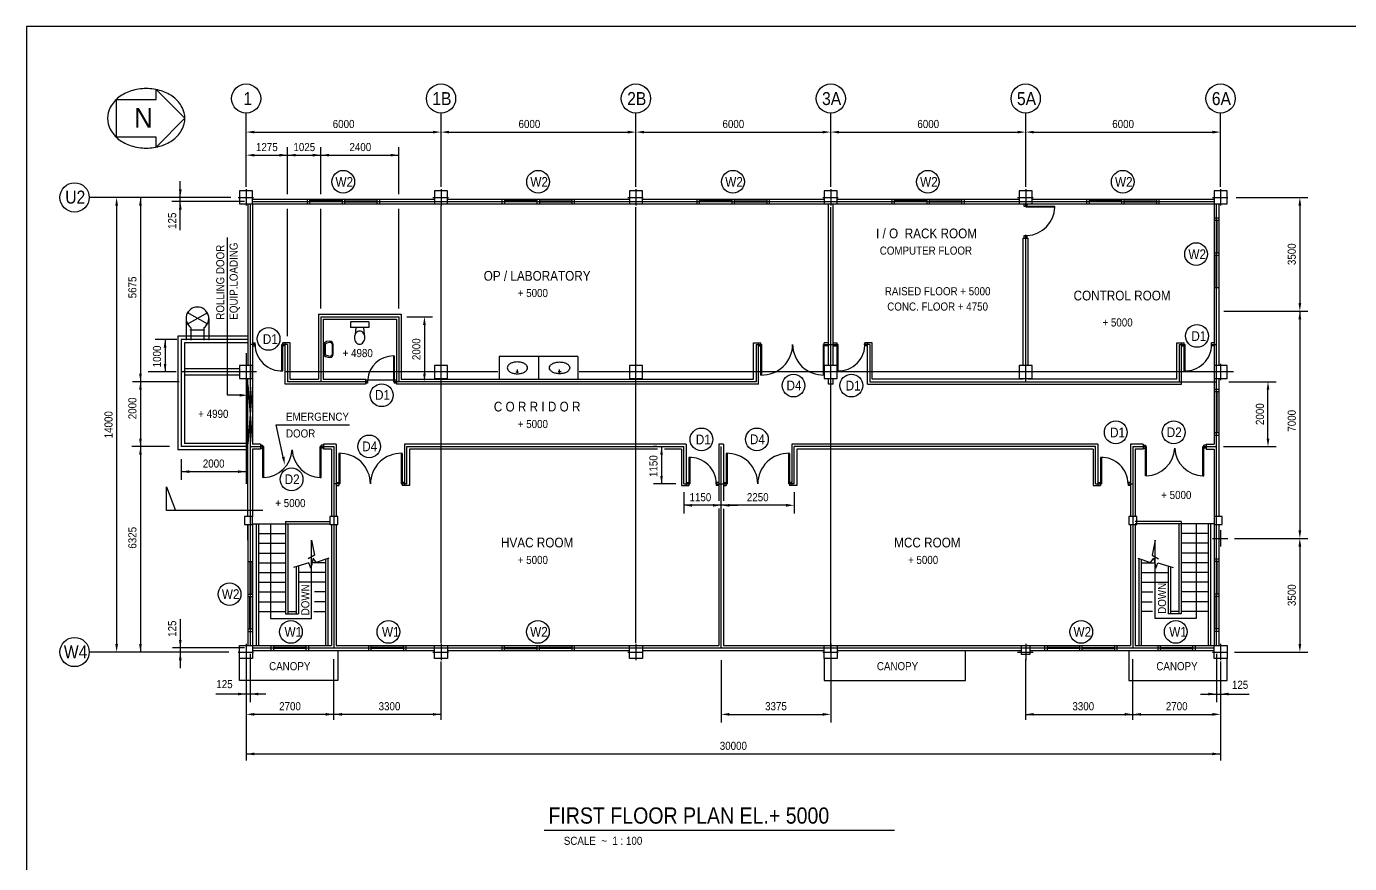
# Model space of a CAD drawing. Extents: x 300 to 83919, y 300 to 58945.
# Drawn here: x 300 to 41035, y 33169 to 58945 of the extents above; entities that cross this region are included whole.
import ezdxf
from ezdxf.enums import TextEntityAlignment as Align

# ---------------------------------------------------------------- set-up
doc = ezdxf.new("R2010")
doc.units = 0
doc.header["$LTSCALE"] = 1000
for name, pattern in [('CENTER', [0]), ('CENTER2', [0]), ('HIDDEN', [0]), ('PHANTOM', [0])]:
    doc.linetypes.add(name, pattern=pattern)
doc.layers.get('0').update_dxf_attribs({"linetype": 'CONTINUOUS'})
for name, color, linetype in [('AS', 6, 'CENTER'), ('COL', 4, 'CONTINUOUS'), ('DIM', 2, 'CONTINUOUS'), ('FORM', 1, 'CONTINUOUS')]:
    doc.layers.add(name, color=color, linetype=linetype)

msp = doc.modelspace()

# ---------------------------------------------------------------- linework, layer by layer
at = {"color": 0}
for p, q in [((6593, 53681), (2232, 53681)), ((7114, 53481), (7114, 48506)), ((7264, 53631), (12864, 53631)), ((7264, 53481), (7264, 46081)), ((7264, 53481), (12864, 53481)), ((8951, 53481), (8951, 53631)), ((9026, 53481), (9026, 53631)), ((10026, 53571), (9026, 53571)), ((10026, 53541), (9026, 53541)), ((10026, 53481), (10026, 53631)), ((10101, 53481), (10101, 53631)), ((10101, 53571), (11101, 53571)), ((10101, 53541), (11101, 53541)), ((11101, 53481), (11101, 53631)), ((11176, 53481), (11176, 53631)), ((13264, 53631), (18864, 53631)), ((13264, 53481), (18864, 53481)), ((14951, 53481), (14951, 53631)), ((15026, 53481), (15026, 53631)), ((16026, 53571), (15026, 53571)), ((16026, 53541), (15026, 53541)), ((16026, 53481), (16026, 53631)), ((16101, 53481), (16101, 53631)), ((16101, 53571), (17101, 53571)), ((16101, 53541), (17101, 53541)), ((17101, 53481), (17101, 53631)), ((17176, 53481), (17176, 53631)), ((19264, 53631), (24864, 53631)), ((19264, 53481), (24864, 53481)), ((20951, 53481), (20951, 53631)), ((21026, 53481), (21026, 53631)), ((22026, 53571), (21026, 53571)), ((22026, 53541), (21026, 53541)), ((22026, 53481), (22026, 53631)), ((22101, 53481), (22101, 53631)), ((22101, 53571), (23101, 53571)), ((22101, 53541), (23101, 53541)), ((23101, 53481), (23101, 53631)), ((23176, 53481), (23176, 53631)), ((24989, 48506), (24989, 53481)), ((25139, 48506), (25139, 53481)), ((25264, 53631), (30864, 53631)), ((25264, 53481), (30864, 53481)), ((26951, 53481), (26951, 53631)), ((27026, 53481), (27026, 53631)), ((28026, 53571), (27026, 53571)), ((28026, 53541), (27026, 53541)), ((28026, 53481), (28026, 53631)), ((28101, 53481), (28101, 53631)), ((28101, 53571), (29101, 53571)), ((28101, 53541), (29101, 53541)), ((29101, 53481), (29101, 53631)), ((29176, 53481), (29176, 53631)), ((31014, 53406), (31014, 53481)), ((31964, 53406), (31014, 53406)), ((31964, 53376), (31064, 53376)), ((31114, 53406), (31114, 53481)), ((31264, 53631), (36864, 53631)), ((31264, 53481), (36864, 53481)), ((31964, 53376), (31964, 53406)), ((32951, 53481), (32951, 53631)), ((33026, 53481), (33026, 53631)), ((34026, 53571), (33026, 53571)), ((34026, 53541), (33026, 53541)), ((34026, 53481), (34026, 53631)), ((34101, 53481), (34101, 53631)), ((34101, 53571), (35101, 53571)), ((34101, 53541), (35101, 53541)), ((35101, 53481), (35101, 53631)), ((35176, 53481), (35176, 53631)), ((36864, 53481), (36864, 46081)), ((37014, 53481), (37014, 48506)), ((37014, 53043), (36864, 53043)), ((37014, 52968), (36864, 52968)), ((36924, 52968), (36924, 51968)), ((36954, 52968), (36954, 51968)), ((30989, 52431), (31139, 52431)), ((30989, 48506), (30989, 52431)), ((31014, 52431), (31014, 52506)), ((31014, 52506), (31114, 52506)), ((31114, 52431), (31114, 52506)), ((31139, 48506), (31139, 52431)), ((37014, 51968), (36864, 51968)), ((37014, 51893), (36864, 51893)), ((36924, 50893), (36924, 51893)), ((36954, 50893), (36954, 51893)), ((37014, 50893), (36864, 50893)), ((9289, 50081), (9289, 48081)), ((9289, 50081), (11839, 50081)), ((9439, 49931), (9439, 48081)), ((9439, 49931), (11689, 49931)), ((10276, 49853), (10276, 49676)), ((10838, 49853), (10276, 49853)), ((10838, 49853), (10838, 49676)), ((11689, 49931), (11689, 47931)), ((11839, 50081), (11839, 48081)), ((4964, 49406), (4964, 45906)), ((7114, 49406), (4964, 49406)), ((10838, 49676), (10276, 49676)), ((10441, 49676), (10418, 49464)), ((10672, 49676), (10695, 49464)), ((7264, 49206), (7339, 49206)), ((7264, 49106), (7339, 49106)), ((7339, 49106), (7339, 49206)), ((8159, 48336), (8159, 49156)), ((8189, 48336), (8189, 49206)), ((8264, 49206), (8189, 49206)), ((8264, 49106), (8189, 49106)), ((8264, 47931), (8264, 49206)), ((8414, 49206), (8264, 49206)), ((8414, 48081), (8414, 49206)), ((22689, 48081), (22689, 49206)), ((22689, 49206), (22839, 49206)), ((22839, 47931), (22839, 49206)), ((22839, 49206), (22914, 49206)), ((22839, 49106), (22914, 49106)), ((22914, 48211), (22914, 49206)), ((22944, 48211), (22944, 49156)), ((24834, 48211), (24834, 49156)), ((24864, 48211), (24864, 49206)), ((24989, 49206), (24864, 49206)), ((24989, 49106), (24864, 49106)), ((25139, 49206), (25264, 49206)), ((25139, 49106), (25264, 49106)), ((25264, 48336), (25264, 49206)), ((25264, 49106), (25264, 49206)), ((25294, 48336), (25294, 49156)), ((26189, 49206), (26112, 49206)), ((26189, 49106), (26114, 49106)), ((26189, 47931), (26189, 49206)), ((26339, 49206), (26189, 49206)), ((26339, 48081), (26339, 49206)), ((35714, 48081), (35714, 49206)), ((35714, 49206), (35864, 49206)), ((35864, 47931), (35864, 49206)), ((35864, 49206), (35939, 49206)), ((35864, 49106), (35939, 49106)), ((35939, 48336), (35939, 49206)), ((35969, 48336), (35969, 49156)), ((36789, 49106), (36789, 49206)), ((36864, 49206), (36789, 49206)), ((36864, 49106), (36789, 49106)), ((11596, 48798), (11596, 48006)), ((11596, 48798), (11623, 48798)), ((11623, 48798), (11623, 47962)), ((17275, 48783), (14852, 48783)), ((14852, 48783), (14852, 48081)), ((16064, 48783), (16064, 48081)), ((17275, 48783), (17275, 48081)), ((7114, 43856), (7114, 48106)), ((8414, 48081), (9289, 48081)), ((9439, 48081), (10738, 48081)), ((10738, 48081), (10738, 47931)), ((10804, 48072), (10804, 47962)), ((11839, 48081), (22689, 48081)), ((15369, 48311), (15453, 48311)), ((15413, 48283), (15413, 48385)), ((16759, 48311), (16675, 48311)), ((16714, 48283), (16714, 48385)), ((24989, 47931), (24989, 48106)), ((25139, 47931), (25139, 48106)), ((30989, 48081), (26339, 48081)), ((30989, 48081), (30989, 48106)), ((31139, 48081), (31139, 48106)), ((35714, 48081), (31139, 48081)), ((37014, 48106), (37014, 43856)), ((10738, 47931), (8264, 47931)), ((11596, 48050), (10738, 48050)), ((10804, 47962), (10738, 47962)), ((11689, 48050), (11623, 48050)), ((11689, 47962), (11623, 47962)), ((22839, 47931), (11689, 47931)), ((25139, 47931), (24989, 47931)), ((26189, 47931), (35864, 47931)), ((37014, 47767), (36864, 47767)), ((37014, 47692), (36864, 47692)), ((36924, 47692), (36924, 46427)), ((36954, 47692), (36954, 46427)), ((7503, 46081), (7264, 46081)), ((7503, 46081), (7503, 45931)), ((7503, 46056), (7578, 46056)), ((7578, 45056), (7578, 46056)), ((9375, 45056), (9375, 46056)), ((9450, 46056), (9375, 46056)), ((9450, 46081), (9450, 45931)), ((9839, 46081), (9450, 46081)), ((9839, 46081), (9839, 43856)), ((20614, 46081), (11939, 46081)), ((11939, 46081), (11939, 44806)), ((20614, 46081), (20614, 44806)), ((21614, 46081), (21614, 44341)), ((21764, 46081), (21614, 46081)), ((21764, 46081), (21764, 44341)), ((33289, 46081), (23864, 46081)), ((23864, 46081), (23864, 44806)), ((33289, 46081), (33289, 44806)), ((34289, 46081), (34289, 43856)), ((34678, 46081), (34289, 46081)), ((34678, 46081), (34678, 45931)), ((34678, 46056), (34753, 46056)), ((34753, 45106), (34753, 46056)), ((34753, 46056), (34753, 45956)), ((36550, 45106), (36550, 46056)), ((36625, 46056), (36550, 46056)), ((36625, 46081), (36864, 46081)), ((36625, 46081), (36625, 45931)), ((37014, 46427), (36864, 46427)), ((37014, 46352), (36864, 46352)), ((7064, 45906), (4964, 45906)), ((7264, 45931), (7264, 43856)), ((7503, 45931), (7264, 45931)), ((7503, 45956), (7578, 45956)), ((7608, 45056), (7608, 46006)), ((9345, 45056), (9345, 46006)), ((9450, 45956), (9375, 45956)), ((9689, 45931), (9450, 45931)), ((9689, 45931), (9689, 43856)), ((9914, 45800), (9914, 44806)), ((9944, 45801), (9944, 44856)), ((11834, 45801), (11834, 44856)), ((11864, 45800), (11864, 44806)), ((12089, 45931), (12089, 44806)), ((19724, 45931), (12089, 45931)), ((20464, 45931), (19940, 45931)), ((20464, 45931), (20464, 44806)), ((20689, 45675), (20689, 44806)), ((20719, 45676), (20719, 44856)), ((21839, 45800), (21839, 44806)), ((21869, 45801), (21869, 44856)), ((23759, 45801), (23759, 44856)), ((23789, 45800), (23789, 44806)), ((33139, 45931), (24014, 45931)), ((24014, 45931), (24014, 44806)), ((33139, 45931), (33139, 44806)), ((33364, 45675), (33364, 44806)), ((33394, 45676), (33394, 44856)), ((34439, 45931), (34439, 43856)), ((34678, 45931), (34439, 45931)), ((34678, 45956), (34753, 45956)), ((34783, 45106), (34783, 46006)), ((36520, 45106), (36520, 46006)), ((36625, 45956), (36550, 45956)), ((36625, 45931), (36864, 45931)), ((36864, 45931), (36864, 43856)), ((7608, 45056), (7578, 45056)), ((9345, 45056), (9375, 45056)), ((9839, 44906), (9914, 44906)), ((11939, 44906), (11864, 44906)), ((20614, 44906), (20689, 44906)), ((21614, 44906), (21539, 44906)), ((21539, 44906), (21539, 44806)), ((21764, 44906), (21839, 44906)), ((23864, 44906), (23789, 44906)), ((33289, 44906), (33364, 44906)), ((34214, 44906), (34214, 44806)), ((34289, 44906), (34214, 44906)), ((34783, 45106), (34753, 45106)), ((36520, 45106), (36550, 45106)), ((9839, 44806), (9914, 44806)), ((11939, 44806), (11864, 44806)), ((12089, 44806), (11939, 44806)), ((20464, 44806), (20614, 44806)), ((20614, 44806), (20689, 44806)), ((21614, 44806), (21539, 44806)), ((21764, 44806), (21839, 44806)), ((23864, 44806), (23789, 44806)), ((24014, 44806), (23864, 44806)), ((33139, 44806), (33289, 44806)), ((33289, 44806), (33364, 44806)), ((34289, 44806), (34214, 44806)), ((21614, 44100), (21614, 39881)), ((21764, 44096), (21764, 39881)), ((7114, 43606), (7114, 39881)), ((7114, 43131), (7114, 43606)), ((7264, 43631), (9639, 43631)), ((7264, 43606), (7264, 39881)), ((7374, 43631), (7374, 39881)), ((7449, 43631), (7449, 39881)), ((8274, 43706), (8274, 40856)), ((8274, 43706), (9639, 43706)), ((8349, 43631), (8349, 40856)), ((9689, 43606), (9689, 39881)), ((9839, 43606), (9839, 39881)), ((34289, 43606), (34289, 39881)), ((35854, 43706), (34439, 43706)), ((36864, 43631), (34439, 43631)), ((34439, 43606), (34439, 39881)), ((35779, 43631), (35779, 40856)), ((35854, 43706), (35854, 40856)), ((36679, 43631), (36679, 39881)), ((36754, 43631), (36754, 39881)), ((36864, 43606), (36864, 39881)), ((37014, 43606), (37014, 39881)), ((7449, 43331), (8274, 43331)), ((36679, 43331), (35854, 43331)), ((7449, 43031), (8274, 43031)), ((36679, 43031), (35854, 43031)), ((7114, 42468), (7264, 42468)), ((7174, 42468), (7174, 41468)), ((7204, 42468), (7204, 41468)), ((7449, 42731), (8274, 42731)), ((7449, 42431), (8274, 42431)), ((9504, 42431), (9092, 42431)), ((9504, 42537), (9504, 39881)), ((9579, 42562), (9579, 39881)), ((34549, 42562), (34549, 39881)), ((34624, 42537), (34624, 39881)), ((34624, 42431), (35036, 42431)), ((36679, 42731), (35854, 42731)), ((36679, 42431), (35854, 42431)), ((37014, 42543), (36864, 42543)), ((37014, 42468), (36864, 42468)), ((36924, 42468), (36924, 41468)), ((36954, 42468), (36954, 41468)), ((7449, 42131), (8274, 42131)), ((8604, 42309), (8604, 40856)), ((8679, 42332), (8679, 40856)), ((9504, 42131), (8679, 42131)), ((34624, 42131), (35449, 42131)), ((35449, 42332), (35449, 40856)), ((35524, 42309), (35524, 40856)), ((36679, 42131), (35854, 42131)), ((7449, 41831), (8274, 41831)), ((9504, 41831), (8679, 41831)), ((34624, 41831), (35449, 41831)), ((36679, 41831), (35854, 41831)), ((7114, 41468), (7264, 41468)), ((7114, 41393), (7264, 41393)), ((7174, 40393), (7174, 41393)), ((7204, 40393), (7204, 41393)), ((7449, 41531), (8274, 41531)), ((7449, 41231), (8274, 41231)), ((9504, 41231), (9163, 41231)), ((9504, 41531), (9166, 41531)), ((34624, 41531), (34974, 41531)), ((34624, 41231), (34962, 41231)), ((36679, 41531), (35854, 41531)), ((36679, 41231), (35854, 41231)), ((37014, 41468), (36864, 41468)), ((37014, 41393), (36864, 41393)), ((36924, 40393), (36924, 41393)), ((36954, 40393), (36954, 41393)), ((7449, 40931), (8274, 40931)), ((8274, 40856), (8679, 40856)), ((8349, 40931), (8604, 40931)), ((9152, 40931), (9504, 40931)), ((34971, 40931), (34624, 40931)), ((35854, 40856), (35449, 40856)), ((35779, 40931), (35524, 40931)), ((36679, 40931), (35854, 40931)), ((7114, 40393), (7264, 40393)), ((37014, 40393), (36864, 40393)), ((7114, 40318), (7264, 40318)), ((37014, 40318), (36864, 40318)), ((6530, 39681), (2232, 39681)), ((7264, 39881), (9689, 39881)), ((7264, 39731), (12864, 39731)), ((7839, 39731), (7839, 39881)), ((7914, 39731), (7914, 39881)), ((8914, 39821), (7914, 39821)), ((8914, 39791), (7914, 39791)), ((8914, 39731), (8914, 39881)), ((8989, 39731), (8989, 39881)), ((9839, 39881), (12864, 39881)), ((10839, 39731), (10839, 39881)), ((10914, 39731), (10914, 39881)), ((11914, 39821), (10914, 39821)), ((11914, 39791), (10914, 39791)), ((11914, 39731), (11914, 39881)), ((11989, 39731), (11989, 39881)), ((13264, 39881), (18864, 39881)), ((13264, 39731), (18864, 39731)), ((14947, 39731), (14947, 39881)), ((15022, 39731), (15022, 39881)), ((15022, 39821), (16022, 39821)), ((15022, 39791), (16022, 39791)), ((16022, 39731), (16022, 39881)), ((16097, 39731), (16097, 39881)), ((17097, 39821), (16097, 39821)), ((17097, 39791), (16097, 39791)), ((17097, 39731), (17097, 39881)), ((17172, 39731), (17172, 39881)), ((19264, 39881), (21614, 39881)), ((19264, 39731), (24864, 39731)), ((21764, 39881), (24864, 39881)), ((25264, 39881), (30939, 39881)), ((25264, 39731), (30939, 39731)), ((31189, 39881), (34289, 39881)), ((31189, 39731), (36864, 39731)), ((31657, 39731), (31657, 39881)), ((31732, 39731), (31732, 39881)), ((32732, 39821), (31732, 39821)), ((32732, 39791), (31732, 39791)), ((32732, 39731), (32732, 39881)), ((32807, 39731), (32807, 39881)), ((32807, 39821), (33807, 39821)), ((32807, 39791), (33807, 39791)), ((33807, 39731), (33807, 39881)), ((33882, 39731), (33882, 39881)), ((34439, 39881), (36864, 39881)), ((35139, 39731), (35139, 39881)), ((35214, 39731), (35214, 39881)), ((35214, 39821), (36214, 39821)), ((35214, 39791), (36214, 39791)), ((36214, 39731), (36214, 39881)), ((36289, 39731), (36289, 39881))]:
    msp.add_line(p, q, dxfattribs=at)
at = {"color": 0, "linetype": 'HIDDEN'}
for p, q in [((5880, 49773), (5248, 50138)), ((5248, 49773), (5880, 50138)), ((5164, 49206), (5164, 46106)), ((7114, 49206), (5164, 49206)), ((6864, 48406), (5164, 48406)), ((6864, 48206), (5164, 48206)), ((7064, 46106), (5164, 46106))]:
    msp.add_line(p, q, dxfattribs=at)
at = {"color": 0}
for points in [[(5274, 50152), (5292, 50142, 0.0312), (5267, 50098), (5249, 50108)], [(5854, 50152), (5836, 50142, -0.0312), (5861, 50098), (5879, 50108)], [(5274, 49759), (5292, 49769, -0.0312), (5267, 49813), (5249, 49803)], [(5854, 49759), (5836, 49769, 0.0312), (5861, 49813), (5879, 49803)], [(9506, 49163, -0.293725), (9546, 49199), (9639, 49226, -0.414214), (9709, 49156), (9709, 48856, -0.414214), (9639, 48786), (9546, 48812, -0.293725), (9506, 48848), (9506, 49163)]]:
    msp.add_lwpolyline(points, format="xyb", dxfattribs=at)
for points in [[(10716, 49363, 0.078773), (10704, 49443, 0.088026), (10670, 49507, 0.105317), (10616, 49551, 0.121958), (10557, 49566, 0.121958), (10498, 49551, 0.105317), (10444, 49507, 0.088026), (10410, 49443, 0.078773), (10397, 49363, 0.078773), (10410, 49283, 0.088026), (10444, 49219, 0.105317), (10498, 49175, 0.121958), (10557, 49160, 0.121958), (10616, 49175, 0.105317), (10670, 49219, 0.088026), (10704, 49283, 0.078773)], [(9639, 49256), (9539, 49239, 0.36571), (9456, 49140), (9456, 48871, 0.36571), (9539, 48772), (9639, 48756, 0.414214), (9739, 48856), (9739, 49156, 0.414214)], [(15413, 48613, 0.05879), (15288, 48598, 0.072376), (15192, 48560, 0.106624), (15121, 48495, 0.15677), (15101, 48432, 0.15677), (15121, 48369, 0.106624), (15192, 48304, 0.072376), (15288, 48266, 0.05879), (15413, 48251, 0.05879), (15539, 48266, 0.072376), (15635, 48304, 0.106624), (15706, 48369, 0.15677), (15726, 48432, 0.15677), (15706, 48495, 0.106624), (15635, 48560, 0.072376), (15539, 48598, 0.05879)], [(16714, 48613, -0.05879), (16840, 48598, -0.072376), (16935, 48560, -0.106624), (17007, 48495, -0.15677), (17027, 48432, -0.15677), (17007, 48369, -0.106624), (16935, 48304, -0.072376), (16840, 48266, -0.05879), (16714, 48251, -0.05879), (16589, 48266, -0.072376), (16493, 48304, -0.106624), (16422, 48369, -0.15677), (16402, 48432, -0.15677), (16422, 48495, -0.106624), (16493, 48560, -0.072376), (16589, 48598, -0.05879)]]:
    msp.add_lwpolyline(points, format="xyb", close=True, dxfattribs=at)
for points in [[(9607, 42571), (9217, 42442), (9122, 42571), (9057, 42269), (8991, 42427), (8519, 42283)], [(34521, 42571), (34910, 42442), (35006, 42571), (35071, 42269), (35137, 42427), (35609, 42283)]]:
    msp.add_lwpolyline(points, dxfattribs=at)
for centre in [(5214, 49306), (5364, 49606), (5364, 49306), (5764, 49606), (5764, 49306), (5914, 49306)]:
    msp.add_circle(centre, 12.5, dxfattribs=at)
for centre, radius, start, end in [((31064, 53406), 900, 273.1847, 358.0898), ((5564, 49956), 350, 304.8499, 235.1501), ((8159, 49156), 820, 180, 272.0967), ((22944, 49156), 945, 268.1808, 0), ((24834, 49156), 945, 180, 271.8192), ((25294, 49156), 820, 267.9033, 3.4958), ((35969, 49156), 820, 267.9033, 360), ((11596, 48006), 792, 90, 175.2198), ((7578, 45956), 900, 271.9102, 356.8153), ((9375, 45956), 900, 183.1847, 268.0898), ((9944, 44856), 945, 360, 91.8192), ((11834, 44856), 945, 88.1808, 180), ((20719, 44856), 820, 0, 92.0967), ((21869, 44856), 945, 360, 91.8192), ((23759, 44856), 945, 88.1808, 180), ((33394, 44856), 820, 0, 92.0967), ((34753, 46006), 900, 271.9102, 356.8153), ((36550, 46006), 900, 183.1847, 268.0898)]:
    msp.add_arc(centre, radius, start, end, dxfattribs=at)
at = {"layer": 'AS', "color": 0}
for p, q in [((7064, 53931), (7064, 53431)), ((13064, 53931), (13064, 53431)), ((19064, 53931), (19064, 53431)), ((25064, 53931), (25064, 53431)), ((31064, 53931), (31064, 53431)), ((37064, 53931), (37064, 53431)), ((37064, 53931), (37064, 53431)), ((6814, 53681), (7292, 53681)), ((7189, 53481), (7189, 39881)), ((7264, 53556), (36864, 53556)), ((12814, 53681), (13292, 53681)), ((13064, 39958), (13064, 53427)), ((18814, 53681), (19292, 53681)), ((19064, 39963), (19064, 53381)), ((24814, 53681), (25292, 53681)), ((25064, 39681), (25064, 53381)), ((30814, 53681), (31292, 53681)), ((31064, 53401), (31064, 53506)), ((36814, 53681), (37292, 53681)), ((36814, 53681), (37292, 53681)), ((36939, 39881), (36939, 53481)), ((31064, 48006), (31064, 52531)), ((5214, 49956), (5214, 49306)), ((5914, 49956), (5914, 49306)), ((9364, 50006), (9364, 48006)), ((9364, 50006), (11764, 50006)), ((11764, 50006), (11764, 48006)), ((4926, 49306), (4258, 49306)), ((5364, 49668), (5364, 49306)), ((5364, 49606), (5764, 49606)), ((5764, 49668), (5764, 49306)), ((7064, 48885), (7064, 44865)), ((7339, 49156), (7189, 49156)), ((8339, 49156), (8159, 49156)), ((8339, 49156), (8339, 48006)), ((22764, 49156), (22764, 48006)), ((22764, 49156), (22944, 49156)), ((24834, 49156), (25294, 49156)), ((26264, 49156), (26084, 49156)), ((26264, 49156), (26264, 48006)), ((35789, 49156), (35789, 48006)), ((35789, 49156), (35969, 49156)), ((36789, 49156), (36939, 49156)), ((37064, 48556), (37064, 48056)), ((4914, 48306), (4046, 48306)), ((14814, 48306), (8273, 48306)), ((37463, 48306), (17314, 48306)), ((10804, 48006), (8339, 48006)), ((22764, 48006), (11596, 48006)), ((26264, 48006), (36939, 48006)), ((4707, 46006), (3543, 46006)), ((7189, 46006), (7608, 46006)), ((9345, 46006), (9764, 46006)), ((9764, 46006), (9764, 39806)), ((12014, 46006), (20539, 46006)), ((12014, 44856), (12014, 46006)), ((20539, 44856), (20539, 46006)), ((21689, 39806), (21689, 46006)), ((23939, 44856), (23939, 46006)), ((33214, 46006), (23939, 46006)), ((33214, 44856), (33214, 46006)), ((34364, 46006), (34364, 39806)), ((34364, 46006), (34783, 46006)), ((36517, 46006), (36939, 46006)), ((9944, 44856), (9764, 44856)), ((12014, 44856), (11834, 44856)), ((20539, 44856), (20719, 44856)), ((21539, 44856), (21869, 44856)), ((23939, 44856), (23759, 44856)), ((33214, 44856), (33394, 44856)), ((34214, 44856), (34364, 44856)), ((36814, 43181), (37292, 43181)), ((37064, 43431), (37064, 42931)), ((7064, 39931), (7064, 39431)), ((13064, 39931), (13064, 39431)), ((19064, 39931), (19064, 39431)), ((25064, 39931), (25064, 39431)), ((31064, 39931), (31064, 39431)), ((37064, 39931), (37064, 39431)), ((6814, 39681), (7292, 39681)), ((7264, 39806), (36864, 39806)), ((12814, 39681), (13292, 39681)), ((18814, 39681), (19292, 39681)), ((24814, 39681), (25292, 39681)), ((30814, 39681), (31292, 39681)), ((36814, 39681), (37292, 39681))]:
    msp.add_line(p, q, dxfattribs=at)
at = {"layer": 'AS', "color": 0, "linetype": 'CENTER2'}
for p, q in [((5064, 49306), (5064, 46006)), ((7114, 49306), (5064, 49306)), ((7383, 48306), (5064, 48306)), ((7064, 46006), (5064, 46006))]:
    msp.add_line(p, q, dxfattribs=at)
at = {"layer": 'COL', "color": 0}
for points in [[(6864, 53881), (6864, 53481), (7264, 53481), (7264, 53881)], [(12864, 53881), (12864, 53481), (13264, 53481), (13264, 53881)], [(18864, 53881), (18864, 53481), (19264, 53481), (19264, 53881)], [(24864, 53881), (24864, 53481), (25264, 53481), (25264, 53881)], [(30864, 53881), (30864, 53481), (31264, 53481), (31264, 53881)], [(36864, 53881), (36864, 53481), (37264, 53481), (37264, 53881)], [(6864, 48506), (6864, 48106), (7264, 48106), (7264, 48506)], [(12864, 48506), (12864, 48106), (13264, 48106), (13264, 48506)], [(18864, 48506), (18864, 48106), (19264, 48106), (19264, 48506)], [(24864, 48506), (24864, 48106), (25264, 48106), (25264, 48506)], [(30864, 48506), (30864, 48106), (31264, 48106), (31264, 48506)], [(36864, 48506), (36864, 48106), (37264, 48106), (37264, 48506)], [(7014, 43856), (7014, 43606), (7264, 43606), (7264, 43856)], [(9639, 43856), (9639, 43606), (9889, 43606), (9889, 43856)], [(34239, 43856), (34239, 43606), (34489, 43606), (34489, 43856)], [(36864, 43856), (36864, 43606), (37114, 43606), (37114, 43856)], [(6864, 39481), (6864, 39881), (7264, 39881), (7264, 39481)], [(12864, 39481), (12864, 39881), (13264, 39881), (13264, 39481)], [(18864, 39481), (18864, 39881), (19264, 39881), (19264, 39481)], [(24864, 39481), (24864, 39881), (25264, 39881), (25264, 39481)], [(30939, 39606), (30939, 39881), (31189, 39881), (31189, 39606)], [(36864, 39481), (36864, 39881), (37264, 39881), (37264, 39481)]]:
    msp.add_lwpolyline(points, close=True, dxfattribs=at)
at = {"layer": 'DIM', "color": 0}
for p, q in [((7064, 54002), (7064, 56276)), ((13064, 54002), (13064, 56276)), ((19064, 54002), (19064, 56276)), ((25064, 54002), (25064, 56276)), ((31064, 54002), (31064, 56276)), ((37064, 54002), (37064, 56276)), ((7314, 55692), (12814, 55692)), ((13314, 55692), (18814, 55692)), ((19314, 55692), (24814, 55692)), ((25314, 55692), (30814, 55692)), ((31314, 55692), (36814, 55692)), ((8339, 53780), (8339, 55232)), ((9364, 53780), (9364, 55232)), ((11764, 53780), (11764, 55232)), ((7314, 54982), (11764, 54982)), ((5036, 52672), (5036, 54181)), ((3076, 53431), (3076, 39931)), ((3810, 53681), (3810, 39681)), ((7014, 53556), (4779, 53556)), ((37545, 53681), (39755, 53681)), ((39505, 53431), (39505, 50431)), ((6493, 47588), (6493, 52447)), ((37167, 50181), (39755, 50181)), ((39505, 50181), (39505, 43431)), ((12014, 50006), (12803, 50006)), ((12553, 49756), (12553, 48256)), ((4568, 49306), (4568, 48306)), ((5002, 48006), (3560, 48006)), ((7264, 47913), (7114, 46088)), ((7114, 47913), (7264, 46088)), ((37314, 48006), (38774, 48006)), ((38524, 46256), (38524, 47756)), ((6864, 47588), (6493, 47588)), ((7988, 46678), (10247, 46678)), ((8204, 45687), (7988, 46678)), ((5064, 45624), (5064, 44986)), ((19704, 46006), (19603, 46006)), ((19853, 46006), (19853, 44856)), ((37156, 46006), (38774, 46006)), ((5064, 45236), (7064, 45236)), ((20289, 44856), (19603, 44856)), ((4616, 44036), (4616, 44764)), ((4616, 44764), (4892, 44036)), ((20539, 44606), (20539, 43950)), ((23939, 44606), (23939, 43950)), ((7581, 44036), (4616, 44036)), ((23689, 44200), (20539, 44200)), ((21939, 44200), (22189, 44200)), ((36317, 43631), (36317, 40711)), ((37489, 43181), (39755, 43181)), ((35055, 43122), (34958, 42663)), ((35055, 40711), (35055, 43122)), ((39505, 42931), (39505, 39931)), ((34958, 42663), (35152, 42549)), ((5036, 40689), (5036, 39181)), ((36317, 40711), (35055, 40711)), ((7014, 39806), (4799, 39806)), ((7064, 39680), (7064, 36339)), ((7189, 39631), (7189, 38138)), ((36939, 39631), (36939, 38138)), ((37489, 39681), (39755, 39681)), ((9764, 37592), (9764, 39462)), ((13064, 37592), (13064, 39385)), ((21689, 39431), (21689, 37513)), ((25064, 39452), (25064, 37513)), ((31064, 37592), (31064, 39462)), ((34364, 37592), (34364, 39462)), ((37064, 39386), (37064, 36339)), ((7673, 38388), (6130, 38388)), ((36448, 38388), (37940, 38388)), ((13064, 37763), (7314, 37763)), ((21939, 37763), (24814, 37763)), ((31064, 37763), (36814, 37763)), ((7064, 36544), (37064, 36544)), ((16240, 34195), (27023, 34195))]:
    msp.add_line(p, q, dxfattribs=at)
at = {"layer": 'DIM', "color": 0, "linetype": 'PHANTOM'}
for p, q in [((8339, 49406), (8339, 53331)), ((9364, 50256), (9364, 53331)), ((11764, 50256), (11764, 53331))]:
    msp.add_line(p, q, dxfattribs=at)
at = {"layer": 'DIM', "color": 0}
msp.add_lwpolyline([(3987, 57034, 0.077455), (3519, 56961, 0.087155), (3146, 56765, 0.105634), (2882, 56454, 0.123847), (2797, 56116, 0.123847), (2882, 55778, 0.105634), (3146, 55467, 0.087155), (3519, 55271, 0.077455), (3987, 55199, 0.077455), (4455, 55271, 0.087155), (4829, 55467, 0.105634), (5092, 55778, 0.123847), (5177, 56116, 0.123847), (5092, 56454, 0.105634), (4829, 56765, 0.087155), (4455, 56961, 0.077455)], format="xyb", close=True, dxfattribs=at)
msp.add_lwpolyline([(4289, 57004), (5177, 56116), (4289, 55229), (4289, 55534), (3068, 55534), (3068, 56698), (4289, 56698)], close=True, dxfattribs=at)
for points in [[(7811, 43631), (7811, 40711), (9072, 40711), (9072, 43122), (9169, 42663), (8975, 42549)], [(9889, 39731), (9889, 38806), (6864, 38806), (6864, 39481)], [(24864, 39481), (24864, 38806), (29214, 38806), (29214, 39731)], [(34239, 39731), (34239, 38806), (37264, 38806), (37264, 39481)]]:
    msp.add_lwpolyline(points, dxfattribs=at)
for centre, radius in [((7064, 56726), 450), ((13064, 56726), 450), ((19064, 56726), 450), ((25064, 56726), 450), ((31064, 56726), 450), ((37064, 56726), 450), ((10052, 54162), 350), ((16052, 54162), 350), ((22052, 54162), 350), ((28052, 54162), 350), ((34052, 54162), 350), ((1782, 53681), 450), ((36311, 51935), 350), ((36339, 49416), 350), ((7753, 49323), 350), ((23915, 47888), 350), ((25697, 47888), 350), ((11237, 47588), 350), ((21082, 46230), 350), ((22788, 46230), 350), ((33837, 46447), 350), ((35621, 46447), 350), ((10851, 46013), 350), ((8463, 44999), 350), ((6553, 41463), 350), ((8443, 40302), 350), ((11443, 40302), 350), ((16045, 40302), 350), ((32774, 40302), 350), ((35683, 40302), 350), ((1782, 39681), 450)]:
    msp.add_circle(centre, radius, dxfattribs=at)
for points in [[(7314, 55650), (7314, 55733), (7064, 55692)], [(12814, 55650), (12814, 55733), (13064, 55692)], [(13314, 55650), (13314, 55733), (13064, 55692)], [(18814, 55650), (18814, 55733), (19064, 55692)], [(19314, 55650), (19314, 55733), (19064, 55692)], [(24814, 55650), (24814, 55733), (25064, 55692)], [(25314, 55650), (25314, 55733), (25064, 55692)], [(30814, 55650), (30814, 55733), (31064, 55692)], [(31314, 55650), (31314, 55733), (31064, 55692)], [(36814, 55650), (36814, 55733), (37064, 55692)], [(7314, 55023), (7314, 54940), (7064, 54982)], [(8089, 55023), (8089, 54940), (8339, 54982)], [(8089, 55023), (8089, 54940), (8339, 54982)], [(8589, 55023), (8589, 54940), (8339, 54982)], [(9114, 55023), (9114, 54940), (9364, 54982)], [(9614, 55023), (9614, 54940), (9364, 54982)], [(11514, 55023), (11514, 54940), (11764, 54982)], [(4994, 53931), (5078, 53931), (5036, 53681)], [(3035, 53431), (3118, 53431), (3076, 53681)], [(3768, 53431), (3852, 53431), (3810, 53681)], [(4994, 53306), (5078, 53306), (5036, 53556)], [(39463, 53431), (39547, 53431), (39505, 53681)], [(39463, 50431), (39547, 50431), (39505, 50181)], [(39463, 49931), (39547, 49931), (39505, 50181)], [(12511, 49756), (12594, 49756), (12553, 50006)], [(4527, 49056), (4610, 49056), (4568, 49306)], [(4527, 48556), (4610, 48556), (4568, 48306)], [(3768, 48256), (3852, 48256), (3810, 48006)], [(12511, 48256), (12594, 48256), (12553, 48006)], [(3768, 47756), (3852, 47756), (3810, 48006)], [(38482, 47756), (38566, 47756), (38524, 48006)], [(6864, 47547), (6864, 47630), (7114, 47588)], [(3768, 46256), (3852, 46256), (3810, 46006)], [(38482, 46256), (38566, 46256), (38524, 46006)], [(3768, 45756), (3852, 45756), (3810, 46006)], [(8245, 45696), (8163, 45678), (8257, 45443)], [(19812, 45756), (19895, 45756), (19853, 46006)], [(5314, 45278), (5314, 45195), (5064, 45236)], [(6814, 45278), (6814, 45195), (7064, 45236)], [(19812, 45106), (19895, 45106), (19853, 44856)], [(20789, 44242), (20789, 44158), (20539, 44200)], [(21439, 44242), (21439, 44158), (21689, 44200)], [(21939, 44242), (21939, 44158), (21689, 44200)], [(23689, 44242), (23689, 44158), (23939, 44200)], [(39463, 43431), (39547, 43431), (39505, 43181)], [(39463, 42931), (39547, 42931), (39505, 43181)], [(3035, 39931), (3118, 39931), (3076, 39681)], [(3768, 39931), (3852, 39931), (3810, 39681)], [(4994, 40056), (5078, 40056), (5036, 39806)], [(39463, 39931), (39547, 39931), (39505, 39681)], [(4994, 39431), (5078, 39431), (5036, 39681)], [(6814, 38430), (6814, 38346), (7064, 38388)], [(7439, 38430), (7439, 38346), (7189, 38388)], [(36689, 38430), (36689, 38346), (36939, 38388)], [(37314, 38430), (37314, 38346), (37064, 38388)], [(7314, 37805), (7314, 37721), (7064, 37763)], [(9514, 37805), (9514, 37721), (9764, 37763)], [(10014, 37805), (10014, 37721), (9764, 37763)], [(12814, 37805), (12814, 37721), (13064, 37763)], [(21939, 37805), (21939, 37721), (21689, 37763)], [(24814, 37805), (24814, 37721), (25064, 37763)], [(31314, 37805), (31314, 37721), (31064, 37763)], [(34114, 37805), (34114, 37721), (34364, 37763)], [(34614, 37805), (34614, 37721), (34364, 37763)], [(36814, 37805), (36814, 37721), (37064, 37763)], [(7314, 36503), (7314, 36586), (7064, 36544)], [(36814, 36503), (36814, 36586), (37064, 36544)]]:
    msp.add_solid(points, dxfattribs=at)
at = {"layer": 'FORM', "color": 0}
for p, q in [((83652, 58945), (300, 58945)), ((300, 58945), (300, 300))]:
    msp.add_line(p, q, dxfattribs=at)

# ---------------------------------------------------------------- texts
at = {"layer": 'DIM', "color": 0, "width": 0.9}
for s, height, p in [('1', 400, (6981, 56524)), ('1B', 400, (12795, 56524)), ('2B', 400, (18795, 56524)), ('3A', 400, (24795, 56524)), ('5A', 400, (30795, 56524)), ('6A', 400, (36795, 56524)), ('W2', 300, (9814, 54009)), ('W2', 300, (15814, 54009)), ('W2', 300, (21814, 54009)), ('W2', 300, (27814, 54009)), ('W2', 300, (33814, 54009)), ('U2', 400, (1495, 53491)), ('W2', 300, (36073, 51782)), ('D1', 300, (7578, 49169)), ('D1', 300, (36164, 49262)), ('D1', 300, (11032, 47450)), ('D4', 300, (23700, 47740)), ('D1', 300, (25522, 47735)), ('D1', 300, (33662, 46294)), ('D2', 300, (35406, 46299)), ('D4', 300, (10637, 45865)), ('D1', 300, (20907, 46077)), ('D4', 300, (22574, 46082)), ('D2', 300, (8249, 44851)), ('W2', 300, (6316, 41315)), ('W1', 300, (8245, 40154)), ('W1', 300, (11245, 40154)), ('W2', 300, (15808, 40154)), ('W2', 300, (32537, 40154)), ('W1', 300, (35484, 40154)), ('W4', 400, (1452, 39485)), ('FIRST FLOOR PLAN EL.+ 5000', 500, (16370, 34397))]:
    msp.add_text(s, height=height, dxfattribs=at).set_placement(p)
at = {"layer": 'DIM', "color": 0}
msp.add_text('N', height=600, dxfattribs=at).set_placement((3613, 55833))
at = {"layer": 'DIM', "color": 0, "width": 0.9}
for s, p in [('6000', (10064, 55942)), ('6000', (15785, 55942)), ('6000', (22064, 55942)), ('6000', (28064, 55942)), ('6000', (34064, 55942)), ('1275', (7701, 55232)), ('1025', (8854, 55232)), ('2000', (6064, 45486)), ('1150', (21049, 44450)), ('2250', (22814, 44450)), ('125', (6397, 38694)), ('125', (37665, 38673)), ('2700', (8414, 38013)), ('3375', (23376, 38013)), ('2700', (35714, 38013)), ('30000', (22064, 36794))]:
    msp.add_text(s, height=250, dxfattribs=at).set_placement(p, align=Align.MIDDLE_CENTER)
for s, height, p in [('2400', 250, (10579, 55232)), ('I / O  RACK ROOM', 300, (28011, 52578)), ('COMPUTER FLOOR', 250, (27992, 52043)), ('OP / LABORATORY', 300, (16023, 51272)), ('RAISED FLOOR + 5000', 250, (28353, 50792)), ('+ 5000', 250, (15891, 50737)), ('CONTROL ROOM', 300, (34033, 50659)), ('CONC. FLOOR + 4750', 250, (28353, 50320)), ('+ 5000', 250, (33893, 49831)), ('+ 4980', 250, (10499, 48888)), ('C O R R I D O R', 300, (16023, 47239)), ('+ 4990', 250, (6054, 47017)), ('+ 5000', 250, (15891, 46703)), ('+ 5000', 250, (35702, 44518)), ('+ 5000', 250, (8426, 44269)), ('HVAC ROOM', 300, (16023, 43053)), ('MCC ROOM', 300, (28037, 43053)), ('+ 5000', 250, (15891, 42518)), ('+ 5000', 250, (27906, 42518)), ('CANOPY', 250, (8406, 39247)), ('CANOPY', 250, (27118, 39247)), ('CANOPY', 250, (35722, 39247)), ('3300', 250, (11477, 38013)), ('3300', 250, (32837, 38013)), ('SCALE  ~  1 : 100', 250, (18052, 33869))]:
    msp.add_text(s, height=height, dxfattribs=at).set_placement(p, align=Align.MIDDLE)
for s, p in [('125', (4786, 52961)), ('3500', (39255, 51931)), ('2000', (12303, 49006)), ('2000', (38274, 47006)), ('14000', (2826, 46681)), ('1150', (19603, 45406)), ('3500', (39255, 41431)), ('125', (4786, 40400))]:
    msp.add_text(s, height=250, rotation=90, dxfattribs=at).set_placement(p, align=Align.MIDDLE_CENTER)
for s, p in [('ROLLING DOOR', (6267, 49916)), ('EQUIP.LOADING', (6678, 49916)), ('DOWN', (8885, 40812)), ('DOWN', (35261, 40859))]:
    msp.add_text(s, height=250, rotation=90, dxfattribs=at).set_placement(p, align=Align.MIDDLE_LEFT)
for s, p in [('5675', (3560, 50909)), ('1000', (4318, 48783)), ('2000', (3560, 47185)), ('7000', (39255, 46802)), ('6325', (3560, 43199))]:
    msp.add_text(s, height=250, rotation=90, dxfattribs=at).set_placement(p, align=Align.MIDDLE)
for s, p in [('EMERGENCY', (8290, 46928)), ('DOOR', (8290, 46413))]:
    msp.add_text(s, height=250, dxfattribs=at).set_placement(p, align=Align.MIDDLE_LEFT)

doc.saveas('drawing.dxf')
